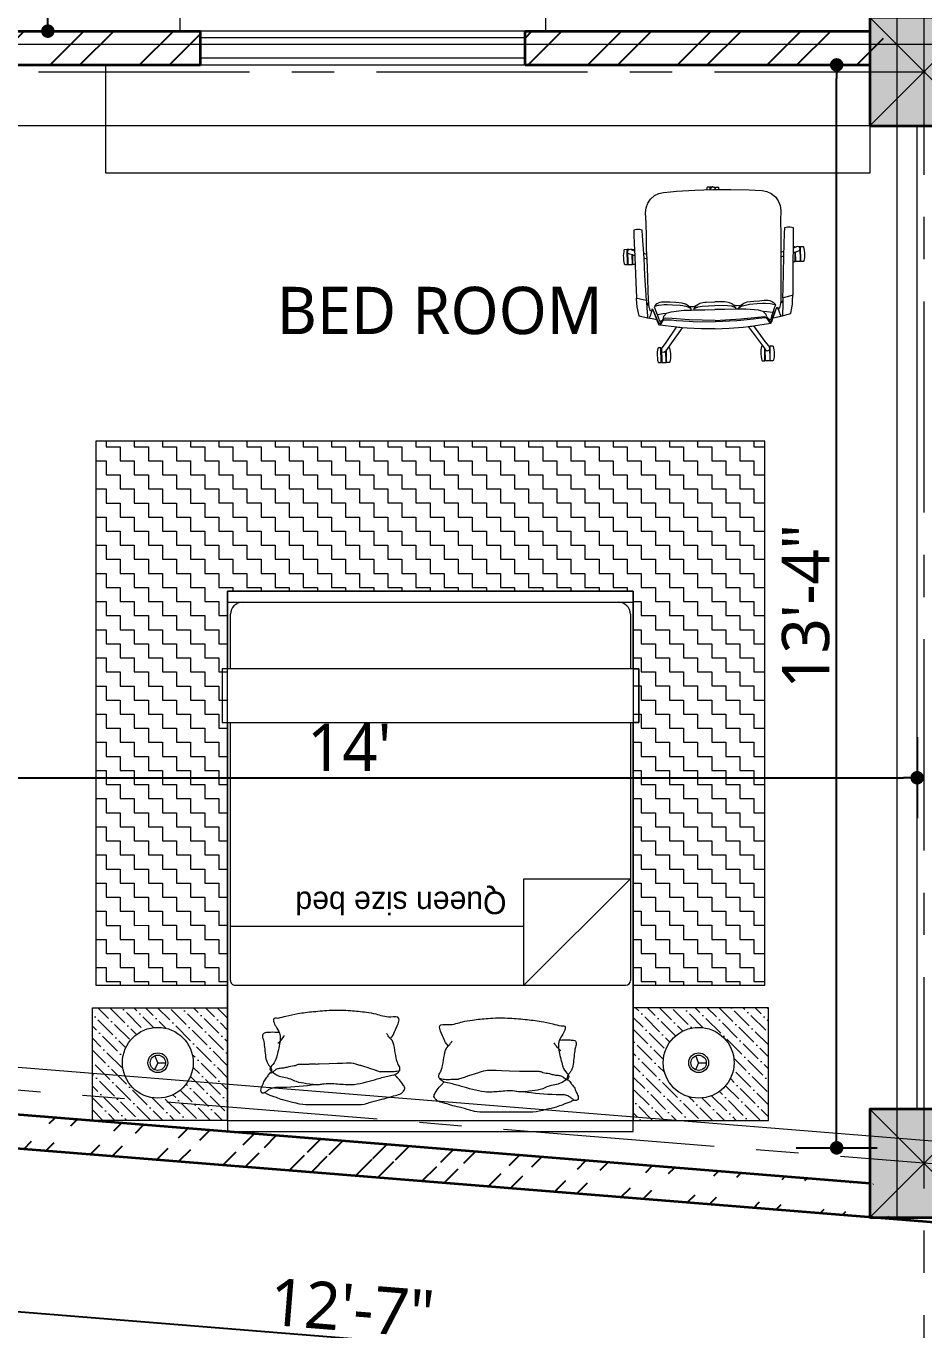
# Model space of a CAD drawing. Header units: inches. Extents: x 17146 to 31738, y -8920 to -2452.
# Drawn here: x 23209.9 to 23342.7, y -5365.7 to -5172.7 of the extents above; entities that cross this region are included whole.
import ezdxf

# ---------------------------------------------------------------- set-up
doc = ezdxf.new("R2010")
doc.units = ezdxf.units.IN
doc.header["$LTSCALE"] = 25
doc.header["$MEASUREMENT"] = 0
doc.header["$PDMODE"] = 3
doc.linetypes.add('CENTER', pattern=[2, 1.25, -0.25, 0.25, -0.25])
doc.layers.get('Defpoints').update_dxf_attribs({"color": 251})
for name, color, linetype in [('A-HATCH', 7, 'Continuous'), ('Text-external', 7, 'Continuous'), ('Text-internal', 7, 'Continuous')]:
    doc.layers.add(name, color=color, linetype=linetype)
for name, color, linetype, lineweight in [('A_Grid Name', 216, 'Continuous', 5), ('Center line', 252, 'CENTER', 20), ('Column', 130, 'Continuous', 35), ('Dim-external', 151, 'Continuous', 9), ('Dim-internal', 150, 'Continuous', 9), ('Door-window', 40, 'Continuous', 15), ('Elevation2', 212, 'Continuous', 20), ('Elevation3', 74, 'Continuous', 13), ('Furniture', 125, 'Continuous', 20), ('Hatch', 253, 'Continuous', 13), ('sill', 30, 'Continuous', 20), ('Wall-Section', 6, 'Continuous', 35)]:
    doc.layers.add(name, color=color, linetype=linetype, lineweight=lineweight)
doc.styles.add('int text 1in-8ft', font='trebuc.ttf', dxfattribs={"height": 7})
doc.styles.add('WD-75', font='ARIALN.TTF', dxfattribs={"height": 150})
doc.dimstyles.new('dim 1in-8ft', dxfattribs={"dimtxt": 7, "dimasz": 2, "dimexe": 6, "dimexo": 6, "dimgap": 1, "dimtad": 1, "dimdec": 0, "dimzin": 0, "dimdsep": 46, "dimlunit": 4, "dimtxsty": 'int text 1in-8ft', "dimblk": 'DOT', "dimcen": 4, "dimdle": 6, "dimclrt": 7, "dimadec": 0, "dimazin": 0, "dimtfac": 1, "dimtdec": 0, "dimtofl": 0, "dimtmove": 0, "dimatfit": 3, "dimfxl": 6, "dimfxlon": 1, "dimtolj": 1, "dimtzin": 0, "dimarcsym": 0})
doc.dimstyles.new('dim 1in-8ft c-c', dxfattribs={"dimtxt": 7, "dimasz": 2, "dimexe": 6, "dimexo": 6, "dimgap": 1, "dimtad": 1, "dimdec": 0, "dimzin": 0, "dimdsep": 46, "dimlunit": 4, "dimtxsty": 'int text 1in-8ft', "dimblk": 'DOT', "dimcen": 4, "dimdle": 6, "dimclrt": 7, "dimadec": 0, "dimazin": 0, "dimtfac": 1, "dimtdec": 0, "dimtofl": 0, "dimtmove": 0, "dimatfit": 3, "dimfxl": 6, "dimfxlon": 1, "dimtolj": 1, "dimtzin": 0, "dimarcsym": 0})
pattern_1 = [(45, (23552.853, -5239.595), (-5.3033, 5.3033), []), (45, (23556.3885, -5239.595), (-5.3033, 5.3033), [])]
pattern_2 = [(45, (21802.997, -5236.598), (-6.629126, 6.629126), []), (45, (21807.416, -5236.598), (-6.629126, 6.629126), [])]

# ---------------------------------------------------------------- blocks, each defined once
blk = doc.blocks.new('col')
at = {"layer": 'Hatch'}
h = blk.add_hatch(color=256, dxfattribs=at)
h.dxf.hatch_style = 1
h.paths.add_polyline_path([(-8, -8), (8, -8), (8, 8), (-8, 8)])
at = {"layer": 'Column'}
blk.add_lwpolyline([(-8, -8), (8, -8), (8, 8), (-8, 8)], close=True, dxfattribs=at)
at = {"layer": 'Dim-external'}
for p, q in [((-8, 8), (8, -8)), ((8, 8), (-8, -8))]:
    blk.add_line(p, q, dxfattribs=at)
blk = doc.blocks.new('gridd')
at = {"layer": 'Dim-external'}
for p in [(507, -150), (507, -311.55)]:
    blk.add_blockref('col', p, dxfattribs=at)
blk = doc.blocks.new('GFHH')
at = {"layer": 'Elevation2', "linetype": 'ByBlock'}
h = blk.add_hatch(dxfattribs=at)
h.set_pattern_fill('ZIGZAG', color=252, scale=500)
h.set_pattern_definition([(360, (690508.877, -565585.635), (62.5, 62.5), [62.5, -62.5]), (90, (690571.377, -565585.635), (-62.5, 62.5), [62.5, -62.5])])
edge = h.paths.add_edge_path()
edge.add_line((-650, 900), (-650, 1484.2))
edge.add_line((-650, 1484.2), (-3065.4, 1484.2))
edge.add_line((-3065.4, 1484.2), (-3065.4, -1484.3))
edge.add_line((-3065.4, -1484.3), (-650, -1484.3))
edge.add_line((-650, -1484.3), (-650, -900))
edge.add_line((-650, -900), (-2400, -900))
edge.add_line((-2400, -900), (-2400, 900))
edge.add_line((-2400, 900), (-650, 900.1))
at = {"layer": 'Hatch', "true_color": 0x8a5224}
h = blk.add_hatch(dxfattribs=at)
h.set_pattern_fill('ANSI36', color=27, scale=300)
edge = h.paths.add_edge_path(flags=16)
edge.add_arc((-305.8, 1190.3), 157.1, 0, 360)
edge = h.paths.add_edge_path()
edge.add_line((-50, 900), (-50, 1500))
edge.add_line((-50, 1500), (-550, 1500))
edge.add_line((-550, 1500), (-550, 900))
edge.add_line((-550, 900), (-50, 900))
h = blk.add_hatch(dxfattribs=at)
h.set_pattern_fill('ANSI36', color=27, scale=300)
edge = h.paths.add_edge_path(flags=16)
edge.add_arc((-305.9, -1209.8), 157.1, 0, 360)
edge = h.paths.add_edge_path()
edge.add_line((-50, -900), (-50, -1500))
edge.add_line((-50, -1500), (-550, -1500))
edge.add_line((-550, -1500), (-550, -900))
edge.add_line((-550, -900), (-50, -900))
at = {"layer": 'Elevation2', "linetype": 'ByBlock'}
for points in [[(-50, 900), (-50, 1500), (-550, 1500), (-550, 900), (-50, 900)], [(-2400, -900), (-2400, 900)], [(-2054.9, 900), (-2400, 900)], [(-2054.9, 900), (-2054.9, 925), (-1816.8, 925), (-1816.8, 900)], [(-1816.8, -900), (0, -900), (0, 900), (-1816.8, 900)], [(-2398.5, -900), (-2054.9, -900)], [(-2054.9, -900), (-2054.9, -925), (-1816.8, -925), (-1816.8, -900)], [(-50, -900), (-50, -1500), (-550, -1500), (-550, -900), (-50, -900)]]:
    blk.add_lwpolyline(points, dxfattribs=at)
at = {"layer": 'Elevation3', "linetype": 'ByBlock'}
for p, q in [((-2400, 900), (-2054.9, 900)), ((-2400, 900), (-2054.9, 900)), ((-2400, 900), (-2400, -900)), ((-2400, 900), (-2400, -900)), ((-2350, -900), (-2350, 900)), ((-2297.5, 887.5), (-2054.9, 887.5)), ((-2054.9, 925), (-2054.9, -925)), ((-1816.8, 925), (-2054.9, 925)), ((-1816.8, -925), (-1816.8, 925)), ((-1816.8, 887.5), (-671, 887.5)), ((-1122.5, 415), (-1122.5, 887.5)), ((-1122.5, 887.5), (-650, 415)), ((-671, 887.5), (-671, 887.5)), ((-650, 900.1), (-50, 900.1)), ((-650, -866.5), (-650, 866.5)), ((-650, 415), (-1122.5, 415)), ((-912.5, -887.5), (-912.5, 415)), ((-2400, -900), (-2325, -900)), ((-2400, -900), (-2054.9, -900)), ((-2265.5, -887.5), (-2297.5, -887.5)), ((-2054.9, -887.5), (-2297.5, -887.5)), ((-2054.9, -925), (-1816.8, -925)), ((-671, -887.5), (-1816.8, -887.5)), ((-50, -900), (-1816.8, -900)), ((-1816.8, -900), (-50, -900)), ((-671, -887.5), (-671, -887.5)), ((-650, -900), (-650, -900))]:
    blk.add_line(p, q, dxfattribs=at)
at = {"layer": 'Elevation3', "color": 252, "linetype": 'ByBlock'}
blk.add_lwpolyline([(-650, 900), (-650, 1484.2), (-3065.4, 1484.2), (-3065.4, -1484.3), (-650, -1484.3), (-650, -900), (-2400, -900), (-2400, 900), (-650, 900.1)], dxfattribs=at)
at = {"layer": 'Elevation3', "linetype": 'ByBlock'}
for points in [[(-305.8, 1190.3), (-305.8, 1224.3)], [(-305.8, 1190.3), (-337.3, 1177.3)], [(-305.8, 1190.3), (-274.9, 1176.1)], [(-50, -900), (-50, 900)], [(-305.9, -1209.8), (-337.4, -1222.8)], [(-305.9, -1209.8), (-305.9, -1175.8)], [(-305.9, -1209.8), (-275, -1224)]]:
    blk.add_lwpolyline(points, dxfattribs=at)
for centre, radius in [((-305.8, 1190.3), 157.1), ((-305.8, 1190.3), 43.9), ((-305.8, 1190.3), 34), ((-305.9, -1209.8), 157.1), ((-305.9, -1209.8), 43.9), ((-305.9, -1209.8), 34)]:
    blk.add_circle(centre, radius, dxfattribs=at)
for centre, radius, start, end in [((-2297.5, 835), 52.5, 90, 179.99988), ((-671, 866.5), 21, 360, 90), ((-2297.5, -835), 52.5, 180, 269.99966), ((-671, -866.5), 21, 270, 360)]:
    blk.add_arc(centre, radius, start, end, dxfattribs=at)
for points, knots in [([(-406.2, 572.6), (-407.2, 585.8), (-408.5, 604.7), (-406.3, 626.7), (-405.9, 642.5), (-388.9, 649.9), (-371.9, 639.4), (-292.1, 634.5), (-274.3, 626.6), (-261, 618.8), (-252.5, 611), (-244.1, 607.3), (-233.6, 605.2), (-225, 618.2), (-209, 626.4), (-193.7, 642.1), (-174.6, 645.5), (-160.2, 655.5), (-143, 657.7), (-136.8, 645), (-141.6, 634), (-150.8, 623.6), (-159.8, 608.6), (-164.8, 590.7), (-163.7, 573.2), (-164.1, 513.5), (-170.4, 459.8), (-176.2, 410.6)], [0, 0, 0, 0, 39.279679, 56.298797, 67.843727, 83.025594, 100.916595, 124.893337, 144.655275, 159.022917, 170.926251, 178.741009, 186.714563, 200.228748, 218.957243, 241.653385, 263.756398, 274.120971, 296.098831, 301.18415, 313.507406, 328.27079, 343.925505, 365.299491, 382.763969, 396.259244, 544.552639, 544.552639, 544.552639, 544.552639]), ([(-140.2, 637.9), (-137.7, 632.8), (-129.4, 616.5), (-121, 589.2), (-105.8, 554.1), (-100.2, 518.1), (-86.5, 475), (-86.7, 419), (-86.6, 356.3), (-86.5, 294.8), (-86.9, 243.9), (-86, 203.1), (-98.6, 166), (-106.9, 130.6), (-117.3, 91.2), (-127.2, 60), (-132.9, 34.2), (-144.9, 21.6), (-157.6, 12.8), (-177, 23.6), (-193.8, 35.4), (-208.9, 50.1), (-216.7, 57.3), (-220.4, 60.7)], [0, 0, 0, 0, 16.93626, 54.963102, 85.384586, 131.157263, 163.522863, 220.606873, 297.164288, 352.356861, 404.878817, 450.357535, 473.036625, 521.833866, 559.621534, 594.836482, 621.302432, 635.790156, 646.939544, 663.821432, 694.441308, 711.44347, 726.489475, 726.489475, 726.489475, 726.489475]), ([(-469.4, 579.4), (-472.5, 567.2), (-480.1, 537.8), (-491, 485.1), (-499, 417.7), (-506, 339.5), (-504.5, 260.7), (-496.7, 195), (-488, 133.8), (-470.2, 94.6), (-480.3, 39.3), (-444.7, 42.1), (-421.2, 59.1), (-393.9, 64.4), (-380.6, 81.9), (-365, 60.7), (-282.7, 56.5), (-261.7, 41.4), (-243, 33.8), (-220.6, 50.2), (-214.5, 89.2), (-201.5, 135.9), (-186.2, 187.6), (-173.3, 243.3), (-177.8, 306.3), (-183.3, 357.9), (-173.4, 406.2), (-181.7, 448), (-185.5, 492.5), (-207.3, 531.7), (-208.8, 571), (-227.2, 597.9), (-245.2, 622.5), (-267.5, 594.9), (-292.1, 585.5), (-376.4, 564.7), (-407.1, 571), (-431.3, 586.2), (-450.1, 597.2), (-471.3, 599.5), (-470.2, 587.4), (-469.4, 579.4)], [0, 0, 0, 0, 37.675347, 90.949896, 161.600006, 241.028952, 326.329738, 396.799252, 441.386682, 506.500813, 543.556107, 555.733149, 600.114079, 630.749821, 640.498362, 652.454963, 690.466927, 711.616066, 730.444411, 744.806435, 787.228832, 842.265528, 892.665084, 948.518294, 1012.501781, 1081.053029, 1102.591058, 1159.126257, 1207.214011, 1234.191709, 1292.56178, 1315.805567, 1338.439412, 1362.510795, 1396.721915, 1424.668303, 1450.723197, 1483.408718, 1509.994007, 1519.126789, 1537.654429, 1537.654429, 1537.654429, 1537.654429]), ([(-226.8, 614.4), (-227.7, 610.1), (-229.5, 602), (-238.5, 593.1), (-246.8, 582.8), (-249.6, 565.8), (-250.1, 547.5), (-258.5, 524.2), (-259.3, 498.3), (-266.7, 491.7), (-266.7, 468.1), (-266.2, 447.5), (-267.8, 427.5), (-266.7, 410.8), (-267.2, 400.1), (-267.5, 395.6)], [0, 0, 0, 0, 16.162314, 30.232094, 46.460824, 64.88182, 93.37719, 114.890434, 156.852411, 189.510156, 215.472282, 244.719372, 266.910563, 290.501654, 307.226996, 307.226996, 307.226996, 307.226996]), ([(-359.4, 578.6), (-364.2, 573.3), (-374.5, 561.7), (-387.6, 553.3), (-394.6, 548.8)], [0, 0, 0, 0, 21.269619, 46.30416, 46.30416, 46.30416, 46.30416]), ([(-267.5, 395.6), (-272.4, 259.3), (-271.3, 243.7), (-262.6, 219.7), (-257.6, 198), (-232.3, 124.1)], [474.121553, 474.121553, 474.121553, 474.121553, 484.878784, 533.450276, 568.269013, 568.269013, 568.269013, 568.269013]), ([(-237, 38.9), (-235, 46.7), (-230.7, 64.2), (-232.8, 92.9), (-232.5, 113.5), (-232.3, 124.1)], [0.869434, 0.869434, 0.869434, 0.869434, 30.757575, 68.157145, 107.969584, 107.969584, 107.969584, 107.969584]), ([(-374.2, 73.6), (-376.9, 76.4), (-385.6, 85.1), (-396, 91.8), (-403, 96.3)], [11.828702, 11.828702, 11.828702, 11.828702, 26.587025, 57.880202, 57.880202, 57.880202, 57.880202]), ([(-173.6, -736.2), (-171, -731.2), (-162.8, -714.8), (-154.3, -687.6), (-139.2, -652.5), (-133.6, -616.5), (-119.8, -573.4), (-120, -517.3), (-120, -454.7), (-119.9, -393.1), (-120.2, -342.3), (-119.3, -301.5), (-131.9, -264.3), (-140.2, -229), (-150.6, -189.5), (-160.5, -158.3), (-166.2, -132.5), (-178.2, -120), (-190.9, -111.2), (-210.3, -122), (-227.1, -133.7), (-242.2, -148.5), (-250.1, -155.7), (-253.8, -159.1)], [0, 0, 0, 0, 16.93626, 54.963102, 85.384586, 131.157263, 163.522863, 220.606873, 297.164288, 352.356861, 404.878817, 450.357535, 473.036625, 521.833866, 559.621534, 594.836482, 621.302432, 635.790156, 646.939544, 663.821432, 694.441308, 711.44347, 726.489475, 726.489475, 726.489475, 726.489475]), ([(-502.7, -677.7), (-505.9, -665.6), (-513.4, -636.2), (-524.4, -583.4), (-532.3, -516), (-539.3, -437.9), (-537.9, -359.1), (-530, -293.4), (-521.3, -232.1), (-503.6, -193), (-513.6, -137.6), (-478, -140.5), (-454.6, -157.5), (-427.2, -162.8), (-413.9, -180.2), (-398.4, -159.1), (-316.1, -154.9), (-295, -139.8), (-276.3, -132.2), (-254, -148.6), (-247.8, -187.6), (-234.8, -234.3), (-219.6, -286), (-206.7, -341.7), (-211.1, -404.7), (-216.6, -456.3), (-206.7, -504.5), (-215, -546.4), (-218.8, -590.8), (-240.6, -630), (-242.2, -669.3), (-260.6, -696.3), (-278.5, -720.8), (-300.9, -693.3), (-325.5, -683.8), (-409.7, -663), (-440.5, -669.4), (-464.6, -684.6), (-483.5, -695.5), (-504.7, -697.8), (-503.5, -685.8), (-502.7, -677.7)], [0, 0, 0, 0, 37.675347, 90.949896, 161.600006, 241.028952, 326.329738, 396.799252, 441.386682, 506.500813, 543.556107, 555.733149, 600.114079, 630.749821, 640.498362, 652.454963, 690.466927, 711.616066, 730.444411, 744.806435, 787.228832, 842.265528, 892.665084, 948.518294, 1012.501781, 1081.053029, 1102.591058, 1159.126257, 1207.214011, 1234.191709, 1292.56178, 1315.805567, 1338.439412, 1362.510795, 1396.721915, 1424.668303, 1450.723197, 1483.408718, 1509.994007, 1519.126789, 1537.654429, 1537.654429, 1537.654429, 1537.654429]), ([(-407.6, -171.9), (-410.3, -174.8), (-418.9, -183.5), (-429.3, -190.2), (-436.4, -194.7)], [11.828702, 11.828702, 11.828702, 11.828702, 26.587025, 57.880202, 57.880202, 57.880202, 57.880202]), ([(-270.3, -137.2), (-268.4, -145), (-264.1, -162.5), (-266.1, -191.3), (-265.8, -211.9), (-265.7, -222.5)], [0.869434, 0.869434, 0.869434, 0.869434, 30.757575, 68.157145, 107.969584, 107.969584, 107.969584, 107.969584]), ([(-300.8, -494), (-305.8, -357.7), (-304.6, -342), (-295.9, -318), (-290.9, -296.4), (-265.7, -222.5)], [474.121553, 474.121553, 474.121553, 474.121553, 484.878784, 533.450276, 568.269013, 568.269013, 568.269013, 568.269013]), ([(-439.6, -671), (-440.5, -684.2), (-441.8, -703.1), (-439.6, -725.1), (-439.3, -740.8), (-422.2, -748.2), (-405.2, -737.8), (-325.4, -732.8), (-307.6, -725), (-294.4, -717.1), (-285.8, -709.4), (-277.5, -705.7), (-266.9, -703.6), (-258.4, -716.5), (-242.4, -724.8), (-227.1, -740.5), (-207.9, -743.9), (-193.5, -753.8), (-176.3, -756), (-170.2, -743.3), (-174.9, -732.3), (-184.2, -721.9), (-193.1, -706.9), (-198.1, -689), (-197, -671.5), (-197.4, -611.8), (-203.8, -558.1), (-209.6, -509)], [0, 0, 0, 0, 39.279679, 56.298797, 67.843727, 83.025594, 100.916595, 124.893337, 144.655275, 159.022917, 170.926251, 178.741009, 186.714563, 200.228748, 218.957243, 241.653385, 263.756398, 274.120971, 296.098831, 301.18415, 313.507406, 328.27079, 343.925505, 365.299491, 382.763969, 396.259244, 544.552639, 544.552639, 544.552639, 544.552639]), ([(-260.1, -712.7), (-261, -708.4), (-262.8, -700.3), (-271.8, -691.5), (-280.1, -681.2), (-282.9, -664.1), (-283.4, -645.9), (-291.8, -622.5), (-292.7, -596.7), (-300, -590), (-300, -566.5), (-299.5, -545.9), (-301.1, -525.9), (-300, -509.2), (-300.5, -498.5), (-300.8, -494)], [0, 0, 0, 0, 16.162314, 30.232094, 46.460824, 64.88182, 93.37719, 114.890434, 156.852411, 189.510156, 215.472282, 244.719372, 266.910563, 290.501654, 307.226996, 307.226996, 307.226996, 307.226996]), ([(-392.8, -676.9), (-397.5, -671.6), (-407.9, -660.1), (-420.9, -651.7), (-428, -647.1)], [0, 0, 0, 0, 21.269619, 46.30416, 46.30416, 46.30416, 46.30416])]:
    blk.add_open_spline(points, degree=3, knots=knots, dxfattribs=at)
at = {"layer": 'Text-external', "insert": (-965.6, -131), "char_height": 100, "attachment_point": 2, "rotation": 270, "style": 'WD-75'}
blk.add_mtext_dynamic_manual_height_columns('{\\fCentury Gothic|b0|i0|c0|p34;Queen size bed}', width=1921.111, gutter_width=1, heights=[0], dxfattribs=at)
blk = doc.blocks.new('LEADCHAIR Executive 2000')
for points in [[(-219.4, 278.7), (-229.8, 278.7), (-231.4, 279.8), (-232.2, 281.1), (-233.6, 287.9), (-234.6, 294.7), (-235.3, 303.4), (-235.3, 308.5), (-234.6, 322.3), (-233.6, 329.3), (-232.1, 335.7), (-231.7, 336.8), (-230.9, 337.6), (-230.3, 338.2), (-228.7, 338.6), (-219.4, 338.6), (-219.4, 278.7)], [(-214.3, 278.7), (-217.6, 278.7), (-217.6, 338.6), (-199.4, 338.6), (-199.4, 291.6)], [(-190, 278.7), (-187.2, 278.7), (-185.6, 279.8), (-184.9, 281.1), (-183.4, 287.9), (-182.4, 294.7), (-181.8, 303.4), (-181.7, 308.5), (-182.4, 322.3), (-183.4, 329.3), (-184.9, 335.7), (-185.4, 336.8), (-186.1, 337.6), (-186.7, 338.2), (-188.3, 338.6), (-197.6, 338.6), (-197.5, 289.1)], [(190, 278.7), (187.2, 278.7), (185.6, 279.8), (184.9, 281.1), (183.4, 287.9), (182.4, 294.7), (181.8, 303.4), (181.7, 308.5), (182.4, 322.3), (183.4, 329.3), (184.9, 335.7), (185.4, 336.8), (186.1, 337.6), (186.7, 338.2), (188.3, 338.6), (197.6, 338.6), (197.5, 289.1)], [(214.3, 278.7), (217.6, 278.7), (217.6, 338.6), (199.4, 338.6), (199.4, 291.6)], [(219.4, 278.7), (229.8, 278.7), (231.4, 279.8), (232.2, 281.1), (233.6, 287.9), (234.6, 294.7), (235.3, 303.4), (235.3, 308.5), (234.6, 322.3), (233.6, 329.3), (232.1, 335.7), (231.7, 336.8), (230.9, 337.6), (230.3, 338.2), (228.7, 338.6), (219.4, 338.6), (219.4, 278.7)], [(-132.6, 199.9), (-199.4, 291.6), (-201, 294.8), (-207.9, 298.2), (-215.1, 296.3), (-217.6, 290.7), (-217.6, 284.2), (-214.7, 279.3), (-200.3, 261.5), (-155.2, 197.4)], [(132.6, 199.9), (199.4, 291.6), (201, 294.8), (207.9, 298.2), (215.1, 296.3), (217.6, 290.7), (217.6, 284.2), (214.7, 279.3), (200.3, 261.5), (155.2, 197.4)], [(-233.5, 166.4), (-245.4, 163.8), (-252.1, 162.5), (-271.3, 158.7), (-304.2, 149.6), (-305.4, 148.5), (-312.2, 112.9), (-313.2, 98.1), (-314.1, 77.5), (-312.2, 78.1), (-275, 86.3), (-274.2, 87.1), (-274.1, 92.7), (-272.3, 99.6), (-268.2, 105.7), (-264.3, 108.3)], [(-274.2, 93.2), (-273, 119), (-271.8, 148.9), (-271.5, 155.5), (-272.1, 157), (-273.9, 157.7), (-274.5, 157.7)], [(-205.6, 166.9), (-208.9, 168.3), (-213.1, 175.6), (-215.4, 179.3), (-217.6, 182.8), (-220.8, 186), (-222.7, 187.4), (-225.4, 186.5), (-228.5, 180.4), (-245.7, 134.4), (-247.9, 127.9), (-249.2, 125.8), (-251.2, 125.5), (-255.8, 134.4), (-259.1, 146.6), (-261.5, 152.5), (-264.8, 159.1)], [(-0.2, 172.6), (-103.5, 168.4), (-172.4, 162), (-198, 160.3), (-206.3, 161.2), (-209, 162.3), (-215, 172.7), (-218.7, 178.2), (-222.8, 181.2), (-225.3, 180.5), (-228.3, 174.4), (-244.9, 132.9), (-250.6, 123.7), (-253, 124.7), (-255.4, 133.4)], [(-95, 129.6), (-95.1, 129), (-95.8, 123.9), (-95.9, 123.1), (-101.7, 119.8), (-107.4, 117.8), (-111.2, 115.5), (-128.4, 111.7), (-139.6, 110.1), (-170.4, 107.7), (-191.7, 106.6), (-204, 106.6), (-223.7, 108.1), (-229.5, 109.3), (-241.4, 112.7), (-243.9, 113.6), (-240.7, 120.7), (-236.9, 131.9), (-232.5, 145.2), (-227.3, 159.8), (-223.7, 170.7)], [(-215.8, 170), (-219.2, 173.1), (-220.3, 173.7), (-221.3, 174), (-222.7, 173), (-223.7, 170.9)], [(0, 206.9), (-56.3, 205), (-112.7, 202), (-133, 199.8), (-142.1, 198.9), (-146.9, 198.3), (-154.4, 197.5), (-222.6, 187.5)], [(-207.6, 158.5), (-205.7, 151.9), (-194.2, 140.5), (-175.8, 134.4), (-125, 129.8), (-95, 129.6), (-82.9, 128.9), (-40.7, 128.9), (-0.2, 128.9)], [(-205.6, 166.9), (-198.2, 166.3), (-187.7, 166.6), (-175.3, 167.8), (-155, 169.8), (-103.9, 174.5), (-87.9, 175.9), (-0.2, 178.6)], [(0, 206.9), (56.3, 205), (112.7, 202), (133, 199.8), (142.1, 198.9), (146.9, 198.3), (154.4, 197.5), (222.6, 187.5)], [(0.2, 172.6), (103.5, 168.4), (172.4, 162), (198, 160.3), (206.3, 161.2), (209, 162.3), (215, 172.7), (218.7, 178.2), (222.8, 181.2), (225.3, 180.5), (228.3, 174.4), (244.9, 132.9), (250.6, 123.7), (253, 124.7), (255.4, 133.4)], [(205.6, 166.9), (198.2, 166.3), (187.7, 166.6), (175.3, 167.8), (155, 169.8), (103.9, 174.5), (87.9, 175.9), (0.2, 178.6)], [(207.6, 158.5), (205.7, 151.9), (194.2, 140.5), (175.8, 134.4), (125, 129.8), (95, 129.6), (82.9, 128.9), (40.7, 128.9), (0.2, 128.9)], [(95, 129.6), (95.1, 129), (95.8, 123.9), (95.9, 123.1), (101.7, 119.8), (107.4, 117.8), (111.2, 115.5), (128.4, 111.7), (139.6, 110.1), (170.4, 107.7), (191.7, 106.6), (204, 106.6), (223.7, 108.1), (229.5, 109.3), (241.4, 112.7), (243.9, 113.6), (240.7, 120.7), (236.9, 131.9), (232.5, 145.2), (227.3, 159.8), (223.7, 170.7)], [(205.6, 166.9), (208.9, 168.3), (213.1, 175.6), (215.4, 179.3), (217.6, 182.8), (220.8, 186), (222.7, 187.4), (225.4, 186.5), (228.5, 180.4), (245.7, 134.4), (247.9, 127.9), (249.2, 125.8), (251.2, 125.5), (255.8, 134.4), (259.1, 146.6), (261.5, 152.5), (264.8, 159.1)], [(215.8, 170), (219.2, 173.1), (220.3, 173.7), (221.3, 174), (222.7, 173), (223.7, 170.9)], [(233.5, 166.4), (245.4, 163.8), (252.1, 162.5), (271.3, 158.7), (304.2, 149.6), (305.4, 148.5), (312.2, 112.9), (313.2, 98.1), (314.1, 77.5), (312.2, 78.1), (275, 86.3), (274.2, 87.1), (274.1, 92.7), (272.3, 99.6), (268.2, 105.7), (264.3, 108.3)], [(274.2, 93.2), (273, 119), (271.8, 148.9), (271.5, 155.5), (272.1, 157), (273.9, 157.7), (274.5, 157.7)], [(-254.6, 130.5), (-260.2, 127.9), (-262, 121.4), (-263.4, 115.9), (-265.5, 102.2), (-266.6, 54.8), (-267.4, -4.7), (-269.1, -78), (-270, -119), (-270, -168.2), (-270.4, -224.5), (-271.8, -264.7), (-269.6, -284.7), (-262.6, -303.3), (-251.2, -319.6), (-234.1, -334.1), (-217.3, -342.1), (-198.7, -346.1), (-170, -348.1), (-146.1, -349.7), (-72.8, -352.8), (0, -354.2), (72.8, -352.8), (146.1, -349.7), (170, -348.1), (198.7, -346.1), (217.3, -342.1), (234.1, -334.1), (251.2, -319.6), (262.6, -303.3), (269.6, -284.7), (271.8, -264.7), (270.4, -224.5), (270, -168.2), (270, -119), (269.1, -78), (267.4, -4.7), (266.6, 54.8), (265.5, 102.2), (263.4, 115.9), (262, 121.4), (260.2, 127.9), (254.6, 130.5)], [(-95.9, 123.1), (-99.3, 118.8), (-107.3, 111.6), (-117.3, 105.1), (-130.9, 100.8), (-156.8, 98.4), (-179.9, 96.6), (-198.2, 95.3), (-214.2, 95.3), (-221.1, 96.7), (-227.1, 98.7), (-232.7, 101.3), (-236.5, 104.7), (-240.1, 108.3), (-242.4, 111.8), (-243, 113.1)], [(-231, 145), (-208.5, 141.6), (-194.2, 140.5)], [(-102.3, 114.7), (-88.6, 115.2)], [(-88.6, 115.2), (-86.2, 115.2), (-81.4, 114.1), (-73.1, 111)], [(-83, 128.9), (-83.8, 123.8), (-66.6, 117.1), (-50.4, 114.7), (0, 113.2)], [(-83.8, 123.8), (-72.8, 110.3), (-68.2, 107.1), (-59.9, 102.6), (-48.2, 99.8), (-39.4, 98.7), (-33.8, 98.4), (0, 98.5)], [(83, 128.9), (83.8, 123.8), (66.6, 117.1), (50.4, 114.7), (0, 113.2)], [(83.8, 123.8), (72.8, 110.3), (68.2, 107.1), (59.9, 102.6), (48.2, 99.8), (39.4, 98.7), (33.8, 98.4), (0, 98.5)], [(88.6, 115.2), (86.2, 115.2), (81.4, 114.1), (73.1, 111)], [(102.3, 114.7), (88.6, 115.2)], [(95.9, 123.1), (99.3, 118.8), (107.3, 111.6), (117.3, 105.1), (130.9, 100.8), (156.8, 98.4), (179.9, 96.6), (198.2, 95.3), (214.2, 95.3), (221.1, 96.7), (227.1, 98.7), (232.7, 101.3), (236.5, 104.7), (240.1, 108.3), (242.4, 111.8), (243, 113.1)], [(231, 145), (208.5, 141.6), (194.2, 140.5)], [(-274.2, 87.1), (-276.1, 46.4), (-279.1, -13.1), (-281.3, -82.9), (-285.5, -173.2), (-286.4, -193.9), (-286.9, -196.1), (-292.3, -197.5), (-297.9, -198.6), (-303.5, -198.8), (-308.9, -198.6), (-314.6, -197.4), (-320, -196.2), (-320.4, -195.6), (-320.6, -193.9), (-320.7, -191.8), (-320.8, -184.4), (-320.7, -174.7), (-320.6, -168.3), (-320.1, -151.6), (-319.7, -137.2), (-319.3, -120.9), (-317.3, -53.8), (-315.9, 15.1), (-314.3, 74.5), (-314.1, 76.8), (-313.6, 77.5), (-313.1, 77.8)], [(274.2, 87.1), (276.1, 46.4), (279.1, -13.1), (281.3, -82.9), (285.5, -173.2), (286.4, -193.9), (286.9, -196.1), (292.3, -197.5), (297.9, -198.6), (303.5, -198.8), (308.9, -198.6), (314.6, -197.4), (320, -196.2), (320.4, -195.6), (320.6, -193.9), (320.7, -191.8), (320.8, -184.4), (320.7, -174.7), (320.6, -168.3), (320.1, -151.6), (319.7, -137.2), (319.3, -120.9), (317.3, -53.8), (315.9, 15.1), (314.3, 74.5), (314.1, 76.8), (313.6, 77.5), (313.1, 77.8)], [(-348.4, -118.2), (-358.8, -118.2), (-360.4, -117.1), (-361.2, -115.8), (-362.6, -109), (-363.6, -102.2), (-364.3, -93.5), (-364.3, -88.4), (-363.6, -74.6), (-362.6, -67.6), (-361.1, -61.2), (-360.7, -60.1), (-359.9, -59.3), (-359.3, -58.7), (-357.7, -58.3), (-348.4, -58.3), (-348.4, -118.2)], [(-341.8, -118.2), (-346.6, -118.2), (-346.6, -58.3), (-328.4, -58.3), (-328.4, -97.5)], [(-326.4, -96.8), (-338.3, -100.4), (-344.6, -102.6), (-346.6, -106.2), (-346.6, -112.4), (-343.2, -117.9), (-336.8, -119.3), (-318.8, -112.5)], [(-317.4, -58.3), (-326.4, -58.3), (-326.4, -96.8), (-318.6, -94.1)], [(-269.5, -97.1), (-282.1, -101)], [(-269.1, -78), (-281.2, -82)], [(269.1, -78), (281.2, -82)], [(269.5, -97.1), (282.1, -101)], [(317.4, -58.3), (326.4, -58.3), (326.4, -96.8), (318.6, -94.1)], [(326.4, -96.8), (338.3, -100.4), (344.6, -102.6), (346.6, -106.2), (346.6, -112.4), (343.2, -117.9), (336.8, -119.3), (318.8, -112.5)], [(341.8, -118.2), (346.6, -118.2), (346.6, -58.3), (328.4, -58.3), (328.4, -97.5)], [(348.4, -118.2), (358.8, -118.2), (360.4, -117.1), (361.2, -115.8), (362.6, -109), (363.6, -102.2), (364.3, -93.5), (364.3, -88.4), (363.6, -74.6), (362.6, -67.6), (361.1, -61.2), (360.7, -60.1), (359.9, -59.3), (359.3, -58.7), (357.7, -58.3), (348.4, -58.3), (348.4, -118.2)], [(-328.4, -116.2), (-328.5, -118.3), (-334, -118.3)], [(-326.4, -115.4), (-326.4, -118.3), (-319.3, -118.3)], [(326.4, -115.4), (326.4, -118.3), (319.3, -118.3)], [(328.4, -116.2), (328.5, -118.3), (334, -118.3)], [(-10.8, -354), (-10.8, -363.6), (-20.1, -363.6), (-21.6, -363.3), (-22.8, -362.4), (-23.4, -361.4), (-23.5, -360.5), (-23.5, -356.8), (-23.5, -353.7)], [(0.2, -364.3), (-1.7, -364.2), (-2.8, -363.9), (-6.3, -362.6), (-9.2, -357.6), (-9.2, -354)], [(-3.7, -363.6), (-8.8, -363.6), (-8.8, -358.3)], [(-0.2, -364.3), (1.7, -364.2), (2.8, -363.9), (6.3, -362.6), (9.2, -357.6), (9.2, -354)], [(3.7, -363.6), (8.8, -363.6), (8.8, -358.3)], [(10.8, -354), (10.8, -363.6), (20.1, -363.6), (21.6, -363.3), (22.8, -362.4), (23.4, -361.4), (23.5, -360.5), (23.5, -356.8), (23.5, -353.7)]]:
    blk.add_lwpolyline(points)
blk = doc.blocks.new('grid')
at = {"layer": 'Center line'}
for p, q in [((506, 115), (506, -429.63)), ((-175, -151), (774, -151)), ((774, -334.17), (-175, -257.62))]:
    blk.add_line(p, q, dxfattribs=at)
blk = doc.blocks.new('_Dot')
at = {"color": 0, "linetype": 'ByBlock', "lineweight": -2}
blk.add_line((-0.5, 0), (-1, 0), dxfattribs=at)
at = {"color": 0, "linetype": 'ByBlock', "const_width": 0.5}
blk.add_lwpolyline([(-0.25, 0, 1), (0.25, 0, 1)], format="xyb", close=True, dxfattribs=at)
blk = doc.blocks.new('*D189')
at = {"layer": 'Defpoints', "color": 0, "transparency": 16777216}
for p in [(23184.73, -5335.64), (23334.73, -5349.03), (23332.8, -5372.95)]:
    blk.add_point(p, dxfattribs=at)
at = {"layer": 'Dim-external', "color": 0, "lineweight": -2, "transparency": 16777216}
for p, q in [((23183.18, -5354.87), (23182.21, -5366.83)), ((23184.69, -5361.01), (23330.8, -5372.79)), ((23333.28, -5366.97), (23332.31, -5378.94))]:
    blk.add_line(p, q, dxfattribs=at)
at = {"layer": 'Dim-external', "color": 0, "lineweight": -2, "transparency": 16777216, "xscale": 2, "yscale": 2, "zscale": 2}
for p, rotation in [((23182.69, -5360.85), 175.3884517382357), ((23332.8, -5372.95), 355.3884517382357)]:
    blk.add_blockref('_Dot', p, dxfattribs=dict(at, rotation=rotation))
at = {"layer": 'Dim-external', "color": 7, "transparency": 16777216, "insert": (23258.11, -5362.4), "char_height": 7, "attachment_point": 5, "rotation": 355.3885, "style": 'int text 1in-8ft'}
blk.add_mtext('\\A1;12\'-7"', dxfattribs=at)
blk = doc.blocks.new('*D190')
at = {"layer": 'Defpoints', "color": 0, "transparency": 16777216}
for p in [(23334.73, -5349.03), (23350.73, -5349.19), (23348.71, -5374.24)]:
    blk.add_point(p, dxfattribs=at)
at = {"layer": 'Dim-external', "color": 0, "lineweight": -2, "transparency": 16777216}
for p, q in [((23333.28, -5366.97), (23332.31, -5378.94)), ((23349.19, -5368.26), (23348.22, -5380.22)), ((23334.79, -5373.12), (23346.71, -5374.08)), ((23340.75, -5373.6), (23344.69, -5391.97)), ((23344.69, -5391.97), (23363.66, -5393.5))]:
    blk.add_line(p, q, dxfattribs=at)
at = {"layer": 'Dim-external', "color": 0, "lineweight": -2, "transparency": 16777216, "xscale": 2, "yscale": 2, "zscale": 2}
for p, rotation in [((23332.8, -5372.95), 175.3884517382357), ((23348.71, -5374.24), 355.3884517382357)]:
    blk.add_blockref('_Dot', p, dxfattribs=dict(at, rotation=rotation))
at = {"layer": 'Dim-external', "color": 7, "transparency": 16777216, "insert": (23354.53, -5388.25), "char_height": 7, "attachment_point": 5, "rotation": 355.3885, "style": 'int text 1in-8ft'}
blk.add_mtext('\\A1;1\'-4"', dxfattribs=at)
blk = doc.blocks.new('*D193')
at = {"layer": 'Defpoints', "color": 0, "transparency": 16777216}
for p in [(23176.73, -5327.64), (23342.73, -5341.03), (23337.69, -5403.45)]:
    blk.add_point(p, dxfattribs=at)
at = {"layer": 'Dim-external', "color": 0, "lineweight": -2, "transparency": 16777216}
for p, q in [((23172.17, -5384.08), (23171.21, -5396.04)), ((23173.69, -5390.22), (23335.7, -5403.29)), ((23338.17, -5397.47), (23337.21, -5409.43))]:
    blk.add_line(p, q, dxfattribs=at)
at = {"layer": 'Dim-external', "color": 0, "lineweight": -2, "transparency": 16777216, "xscale": 2, "yscale": 2, "zscale": 2}
for p, rotation in [((23171.69, -5390.06), 175.3884517382402), ((23337.69, -5403.45), 355.3884517382402)]:
    blk.add_blockref('_Dot', p, dxfattribs=dict(at, rotation=rotation))
at = {"layer": 'Dim-external', "color": 7, "transparency": 16777216, "insert": (23255.06, -5392.21), "char_height": 7, "attachment_point": 5, "rotation": 355.3885, "style": 'int text 1in-8ft'}
blk.add_mtext('\\A1;13\'-11"c/c', dxfattribs=at)
blk = doc.blocks.new('*D170')
at = {"layer": 'Defpoints', "color": 0, "transparency": 16777216}
for p in [(23342.73, -5029.48), (23377.34, -5179.48), (23561.15, -5179.48)]:
    blk.add_point(p, dxfattribs=at)
at = {"layer": 'Dim-external', "color": 0, "lineweight": -2, "transparency": 16777216}
for p, q in [((23555.15, -5029.48), (23567.15, -5029.48)), ((23561.15, -5031.48), (23561.15, -5177.48)), ((23555.15, -5179.48), (23567.15, -5179.48))]:
    blk.add_line(p, q, dxfattribs=at)
at = {"layer": 'Dim-external', "color": 0, "lineweight": -2, "transparency": 16777216, "xscale": 2, "yscale": 2, "zscale": 2}
for p, rotation in [((23561.15, -5029.48), 90), ((23561.15, -5179.48), 270)]:
    blk.add_blockref('_Dot', p, dxfattribs=dict(at, rotation=rotation))
at = {"layer": 'Dim-external', "color": 7, "transparency": 16777216, "insert": (23556.58, -5103.48), "char_height": 7, "attachment_point": 5, "rotation": 90, "style": 'int text 1in-8ft'}
blk.add_mtext('\\A1;12\'-6"c/c', dxfattribs=at)
blk = doc.blocks.new('*D202')
at = {"layer": 'Defpoints', "color": 0, "transparency": 16777216}
for p in [(22799.73, -5305.88), (23413.73, -5355.4), (23407.74, -5429.58)]:
    blk.add_point(p, dxfattribs=at)
at = {"layer": 'Dim-external', "color": 0, "lineweight": -2, "transparency": 16777216}
for p, q in [((22794.23, -5374.07), (22793.26, -5386.04)), ((22795.74, -5380.22), (23405.75, -5429.42)), ((23408.23, -5423.6), (23407.26, -5435.56))]:
    blk.add_line(p, q, dxfattribs=at)
at = {"layer": 'Dim-external', "color": 0, "lineweight": -2, "transparency": 16777216, "xscale": 2, "yscale": 2, "zscale": 2}
for p, rotation in [((22793.74, -5380.06), 175.3884517382374), ((23407.74, -5429.58), 355.3884517382375)]:
    blk.add_blockref('_Dot', p, dxfattribs=dict(at, rotation=rotation))
at = {"layer": 'Dim-external', "color": 7, "transparency": 16777216, "insert": (23101.11, -5400.29), "char_height": 7, "attachment_point": 5, "rotation": 355.3885, "style": 'int text 1in-8ft'}
blk.add_mtext('\\A1;51\'-4"', dxfattribs=at)
blk = doc.blocks.new('*D408')
at = {"layer": 'Defpoints', "color": 0, "transparency": 16777216}
for p in [(23213.13, -5026.48), (23235.73, -5026.48), (23235.73, -5173.48)]:
    blk.add_point(p, dxfattribs=at)
at = {"layer": 'Dim-internal', "color": 0, "lineweight": -2, "transparency": 16777216}
for p, q in [((23219.13, -5026.48), (23207.13, -5026.48)), ((23213.13, -5171.48), (23213.13, -5028.48)), ((23219.13, -5173.48), (23207.13, -5173.48))]:
    blk.add_line(p, q, dxfattribs=at)
at = {"layer": 'Dim-internal', "color": 0, "lineweight": -2, "transparency": 16777216, "xscale": 2, "yscale": 2, "zscale": 2}
for p, rotation in [((23213.13, -5026.48), 90), ((23213.13, -5173.48), 270)]:
    blk.add_blockref('_Dot', p, dxfattribs=dict(at, rotation=rotation))
at = {"layer": 'Dim-internal', "color": 7, "transparency": 16777216, "insert": (23208.57, -5099.98), "char_height": 7, "attachment_point": 5, "rotation": 90, "style": 'int text 1in-8ft'}
blk.add_mtext('\\A1;12\'-3"', dxfattribs=at)
blk = doc.blocks.new('*D414')
at = {"layer": 'Defpoints', "color": 0, "transparency": 16777216}
for p in [(23173.73, -5223.48), (23341.73, -5223.48), (23341.73, -5283.97)]:
    blk.add_point(p, dxfattribs=at)
at = {"layer": 'Dim-internal', "color": 0, "lineweight": -2, "transparency": 16777216}
for p, q in [((23173.73, -5277.97), (23173.73, -5289.97)), ((23341.73, -5277.97), (23341.73, -5289.97)), ((23175.73, -5283.97), (23339.73, -5283.97))]:
    blk.add_line(p, q, dxfattribs=at)
at = {"layer": 'Dim-internal', "color": 0, "lineweight": -2, "transparency": 16777216, "xscale": 2, "yscale": 2, "zscale": 2, "rotation": 180}
blk.add_blockref('_Dot', (23173.73, -5283.97), dxfattribs=at)
at = {"layer": 'Dim-internal', "color": 0, "lineweight": -2, "transparency": 16777216, "xscale": 2, "yscale": 2, "zscale": 2}
blk.add_blockref('_Dot', (23341.73, -5283.97), dxfattribs=at)
at = {"layer": 'Dim-internal', "color": 7, "transparency": 16777216, "insert": (23257.73, -5279.47), "char_height": 7, "attachment_point": 5, "style": 'int text 1in-8ft'}
blk.add_mtext("\\A1;14'", dxfattribs=at)
blk = doc.blocks.new('*D415')
at = {"layer": 'Defpoints', "color": 0, "transparency": 16777216}
for p in [(23329.82, -5178.48), (23336.73, -5178.48), (23269.33, -5338.74)]:
    blk.add_point(p, dxfattribs=at)
at = {"layer": 'Dim-internal', "color": 0, "lineweight": -2, "transparency": 16777216}
for p, q in [((23330.73, -5178.48), (23323.82, -5178.48)), ((23329.82, -5336.74), (23329.82, -5180.48)), ((23323.82, -5338.74), (23335.82, -5338.74))]:
    blk.add_line(p, q, dxfattribs=at)
at = {"layer": 'Dim-internal', "color": 0, "lineweight": -2, "transparency": 16777216, "xscale": 2, "yscale": 2, "zscale": 2}
for p, rotation in [((23329.82, -5178.48), 90), ((23329.82, -5338.74), 270)]:
    blk.add_blockref('_Dot', p, dxfattribs=dict(at, rotation=rotation))
at = {"layer": 'Dim-internal', "color": 7, "transparency": 16777216, "insert": (23325.26, -5258.61), "char_height": 7, "attachment_point": 5, "rotation": 90, "style": 'int text 1in-8ft'}
blk.add_mtext('\\A1;13\'-4"', dxfattribs=at)
blk = doc.blocks.new('BP1')
at = {"layer": 'A_Grid Name'}
for p, q in [((539, 0), (539, -327.88)), ((551, -154), (30, -154)), ((551, -166), (30, -166)), ((614, -321.89), (0, -272.36)), ((614, -333.93), (0, -284.4))]:
    blk.add_line(p, q, dxfattribs=at)

msp = doc.modelspace()

# ---------------------------------------------------------------- hatches: boundary and pattern name
at = {"layer": 'A-HATCH'}
h = msp.add_hatch(dxfattribs=at)
h.set_pattern_fill('ANSI32', color=256, scale=25, style=0)
h.set_pattern_definition(pattern_2)
edge = h.paths.add_edge_path()
edge.add_line((23235.73, -5178.48), (23235.73, -5173.48))
edge.add_line((23182.73, -5173.48), (23235.73, -5173.48))
edge.add_line((23182.73, -5178.48), (23235.73, -5178.48))
h = msp.add_hatch(dxfattribs=at)
h.set_pattern_fill('ANSI32', color=256, scale=25, style=0)
h.set_pattern_definition(pattern_2)
edge = h.paths.add_edge_path()
edge.add_line((23283.73, -5178.48), (23283.73, -5173.48))
edge.add_line((23283.73, -5173.48), (23336.73, -5173.48))
edge.add_line((23283.73, -5178.48), (23336.73, -5178.48))
h = msp.add_hatch(dxfattribs=at)
h.set_pattern_fill('ANSI32', color=256, scale=20)
h.set_pattern_definition(pattern_1)
edge = h.paths.add_edge_path()
edge.add_line((23336.4, -5344.15), (23182.4, -5331.73))
edge.add_line((23350.73, -5350.32), (23168.73, -5335.64))
h = msp.add_hatch(dxfattribs=at)
h.set_pattern_fill('ANSI32', color=256, scale=20)
h.set_pattern_definition(pattern_1)
h.paths.add_polyline_path([(23399.73, -5340.23), (23399, -5349.2), (23403.99, -5349.6), (23404.31, -5345.62), (23408.73, -5345.97), (23408.73, -5349.99), (23350.73, -5345.31), (23350.73, -5349.19), (23336.73, -5349.19), (23413.73, -5355.4), (23413.73, -5341.36)])

# ---------------------------------------------------------------- linework, layer by layer
at = {"layer": 'Door-window'}
for p, q in [((23283.73, -5174.48), (23235.73, -5174.48)), ((23283.73, -5177.48), (23235.73, -5177.48))]:
    msp.add_line(p, q, dxfattribs=at)
msp.add_lwpolyline([(23235.73, -5173.48), (23232.73, -5173.48), (23232.73, -5170.48), (23283.73, -5170.48), (23286.73, -5170.48), (23286.73, -5173.48), (23283.73, -5173.48)], dxfattribs=at)
at = {"layer": 'Furniture'}
msp.add_lwpolyline([(23334.73, -5178.48), (23334.73, -5194.48), (23221.73, -5194.48), (23221.73, -5178.48)], dxfattribs=at)
at = {"layer": 'sill'}
for p, q in [((23283.73, -5173.48), (23235.73, -5173.48)), ((23235.73, -5178.48), (23283.73, -5178.48)), ((23341.73, -5333.03), (23341.73, -5187.48))]:
    msp.add_line(p, q, dxfattribs=at)
at = {"layer": 'Wall-Section'}
for p, q in [((23184.73, -5173.48), (23235.73, -5173.48)), ((23235.73, -5178.48), (23235.73, -5173.48)), ((23283.73, -5178.48), (23283.73, -5173.48)), ((23283.73, -5173.48), (23334.73, -5173.48)), ((23184.73, -5178.48), (23235.73, -5178.48)), ((23283.73, -5178.48), (23334.73, -5178.48)), ((23334.73, -5344.02), (23184.73, -5331.92)), ((23350.73, -5350.32), (23168.73, -5335.64))]:
    msp.add_line(p, q, dxfattribs=at)

# ---------------------------------------------------------------- block references
at = {"layer": 'A_Grid Name'}
msp.add_blockref('BP1', (22799.73, -5021.48), dxfattribs=at)
at = {"layer": 'Column'}
for name, p in [('grid', (22836.73, -5028.48)), ('gridd', (22835.73, -5029.48))]:
    msp.add_blockref(name, p, dxfattribs=at)
at = {"layer": 'Elevation2', "linetype": 'ByBlock', "xscale": 0.03333256384414479, "yscale": 0.03333256384414479, "zscale": 0.03333256384414479, "rotation": 270.0015102646207}
msp.add_blockref('GFHH', (23269.73, -5336.34), dxfattribs=at)
at = {"layer": 'Furniture', "xscale": -0.03678755960913551, "yscale": 0.03678755960913552, "zscale": 0.03678755960913552, "rotation": 180.9984294780567}
msp.add_blockref('LEADCHAIR Executive 2000', (23311.72, -5209.94), dxfattribs=at)

# ---------------------------------------------------------------- texts
at = {"layer": 'Text-internal', "insert": (23229.76, -5211.32), "char_height": 7, "width": 80.332, "attachment_point": 1, "style": 'int text 1in-8ft'}
msp.add_mtext('\\pxqc;{\\C0; BED ROOM}', dxfattribs=at)

# ---------------------------------------------------------------- dimensions: what is measured, and where the dimension line sits
at = {"layer": 'Dim-external'}
dim = msp.add_linear_dim(base=(23561.15, -5179.48), p1=(23342.73, -5029.48), p2=(23377.34, -5179.48), angle=90, dimstyle='dim 1in-8ft c-c', override={"dimpost": 'c/c'}, dxfattribs=at)
dim.commit()
dim.dimension.update_dxf_attribs({"geometry": '*D170', "text_midpoint": (23561.15, -5103.48), "dimtype": 160})
dim = msp.add_aligned_dim(p1=(22799.73, -5305.88), p2=(23413.73, -5355.4), distance=-74.42, dimstyle='dim 1in-8ft', dxfattribs=at)
dim.commit()
dim.dimension.update_dxf_attribs({"geometry": '*D202', "text_midpoint": (23101.11, -5400.29)})
for base, p1, p2, dimstyle, override, picture, middle in [((23337.69, -5403.45), (23176.73, -5327.64), (23342.73, -5341.03), 'dim 1in-8ft c-c', {"dimpost": 'c/c'}, '*D193', (23255.06, -5392.21)), ((23332.8, -5372.95), (23184.73, -5335.64), (23334.73, -5349.03), 'dim 1in-8ft', {"dimtmove": 1}, '*D189', (23258.11, -5362.4)), ((23348.71, -5374.24), (23334.73, -5349.03), (23350.73, -5349.19), 'dim 1in-8ft', {"dimtmove": 1}, '*D190', (23346.05, -5387.57))]:
    dim = msp.add_linear_dim(base=base, p1=p1, p2=p2, angle=175.3885, dimstyle=dimstyle, override=override, dxfattribs=at)
    dim.commit()
    dim.dimension.update_dxf_attribs({"geometry": picture, "text_midpoint": middle})
at = {"layer": 'Dim-internal'}
for base, p1, p2, picture, middle in [((23213.13, -5026.48), (23235.73, -5173.48), (23235.73, -5026.48), '*D408', (23208.57, -5099.98)), ((23329.82, -5178.48), (23269.33, -5338.74), (23336.73, -5178.48), '*D415', (23325.26, -5258.61))]:
    dim = msp.add_linear_dim(base=base, p1=p1, p2=p2, angle=90, dimstyle='dim 1in-8ft', dxfattribs=at)
    dim.commit()
    dim.dimension.update_dxf_attribs({"geometry": picture, "text_midpoint": middle})
dim = msp.add_linear_dim(base=(23341.73, -5283.97), p1=(23173.73, -5223.48), p2=(23341.73, -5223.48), dimstyle='dim 1in-8ft', dxfattribs=at)
dim.commit()
dim.dimension.update_dxf_attribs({"geometry": '*D414', "text_midpoint": (23257.73, -5279.47)})

doc.saveas('drawing.dxf')
